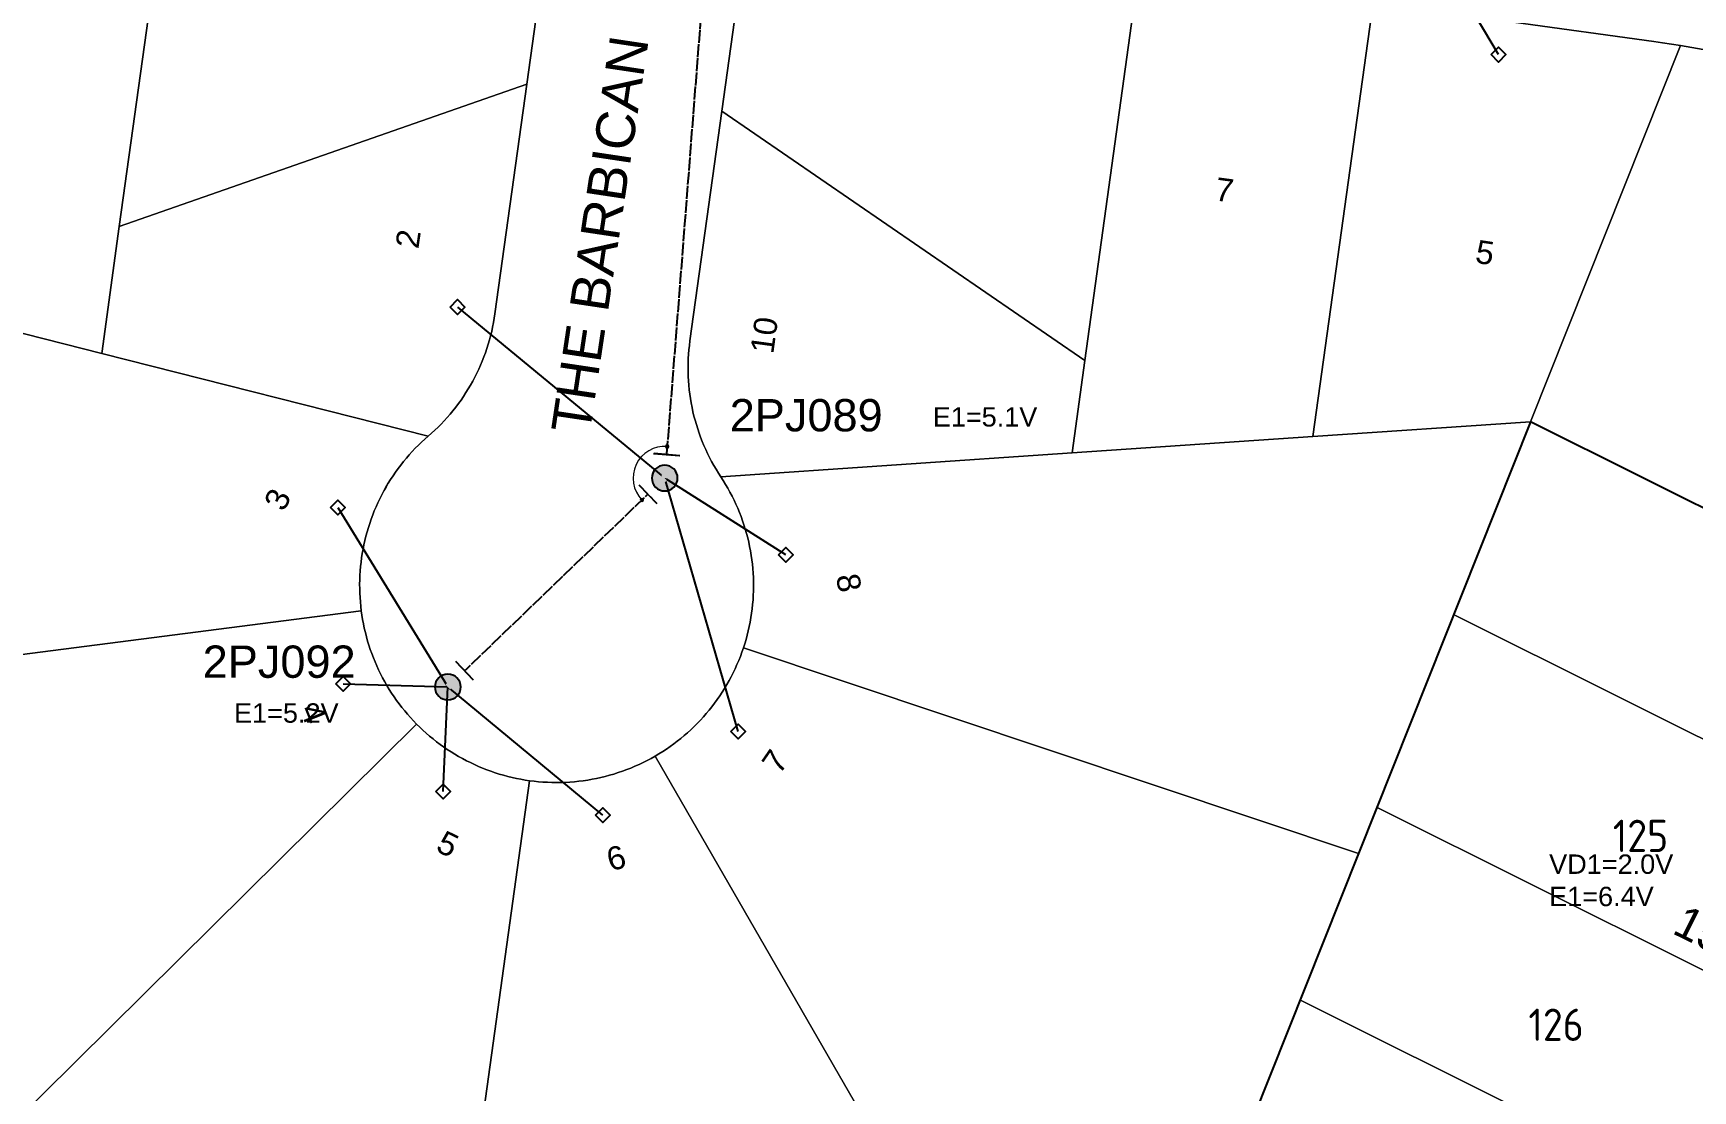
# Model space of a CAD drawing. Header units: metres. Extents: x 273044 to 274430, y 6094442 to 6095502.
# Drawn here: x 273590.3 to 273718.8, y 6095278.3 to 6095360.1 of the extents above; entities that cross this region are included whole.
import ezdxf
from ezdxf.enums import TextEntityAlignment as Align

# ---------------------------------------------------------------- set-up
doc = ezdxf.new("R2010")
doc.units = ezdxf.units.M
doc.linetypes.add('Cable Exist OH', pattern=[1, 1, 0])
doc.layers.get('0').update_dxf_attribs({"color": 6})
doc.layers.add('_User Notes', color=7, linetype='Continuous', plot=False)
for name, color, linetype, lineweight in [('Cadastre Developer_SP_NEW', 2, 'Continuous', 5), ('Cadastre Land Parcels_SP_EXT', 9, 'Continuous', 5), ('Cadastre Roads_SP_EXT', 9, 'Continuous', 5)]:
    doc.layers.add(name, color=color, linetype=linetype, lineweight=lineweight)
for name, color, linetype in [('Equip_LV_NEW', 2, 'Continuous'), ('Mains_LV_EXT', 7, 'Continuous'), ('Mains_LV_NEW_Hardwired', 2, 'Continuous'), ('Mains_SL_EXT', 7, 'Continuous'), ('Notes_LV_MISC', 7, 'Continuous'), ('Notes_SP_MISC', 7, 'Continuous'), ('Services_SP_EXT', 7, 'Continuous'), ('SupportsOH_SP_TR_HV_LV_SL_EXT', 7, 'Continuous')]:
    doc.layers.add(name, color=color, linetype=linetype)
doc.styles.add('iecARIAL', font='arial.ttf', dxfattribs={"height": 2})
doc.styles.add('LotNum', font='isocp.shx', dxfattribs={"height": 1.8})
doc.styles.add('POLE_LABEL', font='arial.ttf')
doc.styles.get("Standard").update_dxf_attribs({"font": 'arial.ttf'})
doc.linetypes.add('IE Trench HV', pattern='A,7,-0.2,["/",Standard,S=3,R=0,X=0.6,Y=-1.4],-2.5', length=9.7)

# ---------------------------------------------------------------- blocks, each defined once
blk = doc.blocks.new('CCP_EXT')
at = {"flags": 9}
for tag, p in [('STATE', (0, -1.8)), ('LEGEND', (0, -1.4)), ('LIFE_SUPPORT', (0, -1.6)), ('NOTES', (0, -2))]:
    blk.add_attdef(tag, text='', height=0.2, dxfattribs=at).set_placement(p, align=Align.MIDDLE_LEFT)
blk.add_wipeout([(0, 0.57), (0.57, 0), (0, -0.57), (-0.57, 0)])
blk.add_lwpolyline([(-0.57, 0), (0, 0.57), (0.57, 0), (0, -0.57), (-0.57, 0)])
at = {"flags": 1}
blk.add_attdef('Z', (0, 0), '', height=0.2, dxfattribs=at)
at = {"flags": 9}
for tag, p in [('CCP_TYPE', (0, 0)), ('CONSTRUCTED_VOLTAGE', (0, -0.2)), ('OPERATING_VOLTAGE', (0, -0.6)), ('ORIENTATION', (0, -0.8)), ('OWNED_BY', (0, -1)), ('NO_PHASES', (0, -0.4)), ('USAGE', (0, -1.2))]:
    blk.add_attdef(tag, text='', height=0.2, dxfattribs=at).set_placement(p, align=Align.MIDDLE_LEFT)
blk = doc.blocks.new('POLE_EXT')
blk.add_hatch(color=256).paths.add_polyline_path([(-1, 0, 1), (1, 0, 1)])
blk.add_lwpolyline([(-1, 0, 1), (1, 0, 1)], format="xyb", close=True)
for tag, height, flags, p in [('pNumber', 2.5, 8, (-17.84, 2.07)), ('OWNED_BY', 0.2, 9, (1.35, -0.4)), ('SPECIAL_USE', 0.2, 9, (1.35, -0.8)), ('STATE', 0.2, 9, (1.35, -1)), ('PARENT', 0.2, 9, (1.35, -0.6)), ('USAGE', 0.2, 9, (1.35, -1.2)), ('cLV', 0.2, 9, (1.35, -1.4)), ('hDepth', 0.2, 9, (1.35, -1.6)), ('hDia', 0.2, 9, (1.35, -1.8)), ('cHV', 0.2, 9, (1.35, -2)), ('LBRACKET', 0.2, 9, (1.35, -2.2)), ('LExisting', 0.2, 9, (1.35, -2.4)), ('LANTNUMBER', 0.2, 9, (1.35, -2.6)), ('cLinedev', 0.2, 9, (1.35, -3.4)), ('pExisting', 0.2, 9, (1.35, -3.8)), ('LOther', 0.2, 9, (1.35, -2.8)), ('LRemove', 0.2, 9, (1.35, -3)), ('LEGEND', 0.2, 9, (1.35, -3.2)), ('LOCATION', 0.2, 9, (1.35, -3.6)), ('pFooting', 0.2, 9, (1.35, -4.4)), ('pNew', 0.2, 9, (1.35, -4.6)), ('pRelocate', 0.2, 9, (1.35, -5)), ('pRemove', 0.2, 9, (1.35, -5.2)), ('PFNUMBER', 0.2, 9, (1.35, -4)), ('NEWPFNUMBER', 0.2, 9, (1.35, -4.2)), ('pReplace', 0.2, 9, (1.35, -5.4)), ('pStay', 0.2, 9, (1.35, -5.6)), ('pType', 0.2, 9, (1.35, -5.8)), ('cspan', 0.2, 9, (1.35, -6)), ('STREETNAME', 0.2, 9, (1.35, -6.2)), ('SUBURB', 0.2, 9, (1.35, -6.4)), ('OPERATED_BY', 0.2, 9, (1.36, -7.01)), ('NOTES', 0.2, 9, (1.35, -6.6)), ('MAINTAINED_BY', 0.2, 9, (1.36, -6.81))]:
    blk.add_attdef(tag, text='', height=height, dxfattribs=dict(flags=flags)).set_placement(p, align=Align.MIDDLE_LEFT)
at = {"style": 'POLE_LABEL'}
for tag, height, flags, p in [('ASSET_NUM', 2.5, 8, (2, 2)), ('STRUCTURE_PLANT_NUMBER', 0.2, 9, (1.35, 0.03)), ('STREET_CODE', 0.2, 9, (1.35, -0.2))]:
    blk.add_attdef(tag, text='', height=height, dxfattribs=dict(at, flags=flags)).set_placement(p, align=Align.MIDDLE_LEFT)
at = {"flags": 1}
blk.add_attdef('Z', (1.35, -7.33), '', height=0.2, dxfattribs=at)
blk = doc.blocks.new('End Shackle_EXT')
at = {"flags": 9}
for tag, p in [('OWNED_BY', (0, -1)), ('STATE', (0, -1.2)), ('USAGE', (0, -1.4)), ('NOTES', (0, -1.6))]:
    blk.add_attdef(tag, text='', height=0.2, dxfattribs=at).set_placement(p, align=Align.MIDDLE_LEFT)
blk.add_wipeout([(0, 0.25), (1.81, 0.25), (1.82, -0.25), (0, -0.25)])
blk.add_line((1.81, -1), (1.81, 1))
at = {"flags": 1}
blk.add_attdef('Z', (0, 0), '', height=0.2, dxfattribs=at)
at = {"flags": 9}
for tag, p in [('CONNECTOR_TYPE', (0, 0)), ('CONSTRUCTED_VOLTAGE', (0, -0.2)), ('OPERATING_VOLTAGE', (0, -0.6)), ('ORIENTATION', (0, -0.8)), ('NO_PHASES', (0, -0.4))]:
    blk.add_attdef(tag, text='', height=0.2, dxfattribs=at).set_placement(p, align=Align.MIDDLE_LEFT)
blk = doc.blocks.new('*U39')
for tag, flags, p in [('SUBURB', 9, (1.5, 0.2)), ('STREETNAME', 9, (1.5, 0)), ('Z', 1, (1.5, -0.6)), ('LOCATION', 9, (1.5, -0.2)), ('NOTES', 9, (1.5, -0.4))]:
    blk.add_attdef(tag, text='', height=0.2, dxfattribs=dict(flags=flags)).set_placement(p, align=Align.MIDDLE_LEFT)
blk.add_wipeout([(-2.47, 3), (2.47, 3), (2.47, 1.02), (-2.47, 1.02)])
at = {"lineweight": -3}
blk.add_lwpolyline([(-2.47, 3), (2.47, 3), (2.47, 1.02), (-2.47, 1.02)], close=True, dxfattribs=at)
for tag, height, flags, p in [('ASSET_NUM', 2.5, 8, (2, 4)), ('STREET_CODE', 0.2, 9, (1.5, 2)), ('OWNED_BY', 0.2, 9, (1.5, 1.8)), ('OPERATED_BY', 0.2, 9, (1.5, 1.6)), ('STATE', 0.2, 9, (1.5, 1.2)), ('MAINTAINED_BY', 0.2, 9, (1.5, 1.4)), ('SUPPORT_TYPE', 0.2, 9, (1.5, 1)), ('USAGE', 0.2, 9, (1.5, 0.8)), ('LEGEND', 0.2, 9, (1.5, 0.6)), ('PARENT', 0.2, 9, (1.5, 0.4))]:
    blk.add_attdef(tag, text='', height=height, dxfattribs=dict(flags=flags)).set_placement(p, align=Align.MIDDLE_LEFT)
blk = doc.blocks.new('LV_End Shackle_NEW')
for tag, flags, p in [('CONNECTOR_TYPE', 9, (1.5, 0)), ('CONSTRUCTED_VOLTAGE', 9, (1.5, -0.2)), ('OPERATING_VOLTAGE', 9, (1.5, -0.6)), ('ORIENTATION', 9, (1.5, -0.8)), ('OWNED_BY', 9, (1.5, -1)), ('OPERATED_BY', 9, (1.5, -1.2)), ('NO_PHASES', 9, (1.5, -0.4)), ('STATE', 9, (1.5, -1.6)), ('Z', 1, (1.5, -2.2)), ('MAINTAINED_BY', 9, (1.5, -1.4)), ('USAGE', 9, (1.5, -1.8)), ('NOTES', 9, (1.5, -2))]:
    blk.add_attdef(tag, text='', height=0.2, dxfattribs=dict(flags=flags)).set_placement(p, align=Align.MIDDLE_LEFT)
blk.add_wipeout([(-0.25, 0), (-0.25, 1.81), (0.25, 1.82), (0.25, 0)])
blk.add_line((1, 1.81), (-1, 1.81))
blk = doc.blocks.new('BOND POINT')
blk.add_hatch(color=256).paths.add_polyline_path([(-1, 0, 1), (1, 0, 1)])
blk.add_lwpolyline([(-1, 0, 1), (1, 0, 1)], format="xyb", close=True)

msp = doc.modelspace()

# ---------------------------------------------------------------- linework, layer by layer
at = {"layer": '_User Notes', "color": 1, "linetype": 'Continuous'}
msp.add_lwpolyline([(273723.4287, 6095321.48363), (273706.24253, 6095330.05781), (273692.9187, 6095296.64008), (273675.08261, 6095251.9046)], dxfattribs=at)
at = {"layer": 'Cadastre Developer_SP_NEW', "color": 2}
for points in [[(273700.32009, 6095315.1266), (273706.26473, 6095330.04588), (273745.26479, 6095310.587), (273738.12146, 6095296.27013)], [(273694.37544, 6095300.20733), (273700.32009, 6095315.1266), (273738.12146, 6095296.27013), (273730.98084, 6095281.95191)], [(273688.4308, 6095285.28805), (273694.37544, 6095300.20733), (273730.97467, 6095281.94633), (273723.8348, 6095267.63639)], [(273682.48616, 6095270.36877), (273688.4308, 6095285.28805), (273723.82961, 6095267.626), (273716.68476, 6095253.30607)]]:
    msp.add_lwpolyline(points, close=True, dxfattribs=at)
at = {"layer": 'Cadastre Land Parcels_SP_EXT', "linetype": 'Continuous'}
for points in [[(273596.99619, 6095345.16375), (273601.18439, 6095375.36326), (273584.57327, 6095377.66494), (273579.28091, 6095339.49218), (273595.63542, 6095335.34823), (273596.99619, 6095345.16375)], [(273628.53279, 6095356.18315), (273630.2074, 6095368.26229), (273627.60653, 6095371.70063), (273601.18439, 6095375.36326), (273596.99619, 6095345.16375), (273628.53279, 6095356.18315)], [(273675.92562, 6095365.00202), (273648.74682, 6095368.7702), (273645.3098, 6095366.23611), (273645.30742, 6095366.16836), (273643.6329, 6095354.0902), (273671.73963, 6095334.80163), (273675.92562, 6095365.00202)], [(273689.3914, 6095328.91381), (273694.04865, 6095362.49028), (273675.92562, 6095365.00202), (273671.73963, 6095334.80163), (273670.74871, 6095327.64721), (273689.3914, 6095328.91381)], [(273706.24253, 6095330.05781), (273717.84952, 6095359.16968), (273717.15964, 6095359.27674), (273716.46897, 6095359.37982), (273715.77768, 6095359.47796), (273694.04865, 6095362.49028), (273689.3914, 6095328.91381), (273706.24253, 6095330.05781)], [(273621.16726, 6095329.16963), (273621.42095, 6095329.40291), (273621.66881, 6095329.64097), (273621.91164, 6095329.88592), (273622.14934, 6095330.13563), (273622.38051, 6095330.39021), (273622.60655, 6095330.65061), (273622.82597, 6095330.91579), (273623.03956, 6095331.18582), (273623.24732, 6095331.46168), (273623.44845, 6095331.74037), (273623.64287, 6095332.02489), (273623.83155, 6095332.31321), (273624.01272, 6095332.60629), (273624.18806, 6095332.9023), (273624.35607, 6095333.20298), (273624.51736, 6095333.50755), (273624.67203, 6095333.81495), (273624.82008, 6095334.12615), (273624.95991, 6095334.44105), (273625.09312, 6095334.75887), (273625.21979, 6095335.07943), (273625.33815, 6095335.40282), (273625.44918, 6095335.72806), (273625.55359, 6095336.05701), (273625.6497, 6095336.38781), (273625.73936, 6095336.72039), (273625.82071, 6095337.05481), (273625.89473, 6095337.39101), (273625.96045, 6095337.72897), (273626.01893, 6095338.06878), (273626.0699, 6095338.40939), (273628.53279, 6095356.18315), (273596.99619, 6095345.16375), (273595.63542, 6095335.34823), (273620.90853, 6095328.94226), (273621.16726, 6095329.16963)], [(273670.74871, 6095327.64721), (273671.73963, 6095334.80163), (273643.6329, 6095354.0902), (273641.16753, 6095336.31538), (273641.1239, 6095335.97398), (273641.08839, 6095335.6308), (273641.0603, 6095335.28781), (273641.03954, 6095334.94402), (273641.02691, 6095334.6004), (273641.02249, 6095334.25599), (273641.02541, 6095333.91079), (273641.03654, 6095333.56674), (273641.05491, 6095333.22294), (273641.0807, 6095332.87924), (273641.11542, 6095332.53687), (273641.15667, 6095332.19458), (273641.20684, 6095331.85458), (273641.26346, 6095331.51468), (273641.32909, 6095331.17601), (273641.40117, 6095330.83947), (273641.48138, 6095330.50522), (273641.56892, 6095330.17202), (273641.66458, 6095329.84113), (273641.76669, 6095329.51227), (273641.87693, 6095329.1857), (273641.99441, 6095328.86126), (273642.11914, 6095328.54105), (273642.2512, 6095328.22297), (273642.3897, 6095327.907), (273642.53625, 6095327.59527), (273642.68924, 6095327.28664), (273642.84956, 6095326.98216), (273643.01625, 6095326.68085), (273643.19017, 6095326.3837), (273643.37055, 6095326.08973), (273643.55737, 6095325.80088), (273670.74871, 6095327.64721)], [(273706.24253, 6095330.05781), (273689.3914, 6095328.91381), (273670.74871, 6095327.64721), (273643.55737, 6095325.80088), (273643.74508, 6095325.51009), (273643.92625, 6095325.21612), (273644.10026, 6095324.91694), (273644.26783, 6095324.61467), (273644.42895, 6095324.30833), (273644.58203, 6095323.99872), (273644.72857, 6095323.68497), (273644.86796, 6095323.369), (273645.00002, 6095323.04897), (273645.12483, 6095322.72673), (273645.24311, 6095322.40132), (273645.35256, 6095322.07369), (273645.45555, 6095321.74288), (273645.55042, 6095321.41093), (273645.63796, 6095321.0758), (273645.71825, 6095320.73951), (273645.79033, 6095320.40102), (273645.85517, 6095320.06138), (273645.91188, 6095319.72051), (273645.96134, 6095319.3784), (273646.0026, 6095319.03514), (273646.03572, 6095318.69073), (273646.06142, 6095318.34605), (273646.07997, 6095318.00023), (273646.08943, 6095317.65423), (273646.09234, 6095317.30903), (273646.08633, 6095316.96259), (273646.073, 6095316.61791), (273646.05144, 6095316.27209), (273646.02256, 6095315.92812), (273645.98546, 6095315.58389), (273645.94103, 6095315.24046), (273645.88838, 6095314.89887), (273645.82761, 6095314.558), (273645.76021, 6095314.21898), (273645.6846, 6095313.88172), (273645.60077, 6095313.54632), (273645.51041, 6095313.21269), (273645.41183, 6095312.88083), (273645.30574, 6095312.55179), (273692.9187, 6095296.64008), (273706.24253, 6095330.05781)]]:
    msp.add_lwpolyline(points, close=True, dxfattribs=at)
for points in [[(273719.6084, 6095358.8735), (273718.72967, 6095359.02561), (273717.84952, 6095359.16968), (273706.24253, 6095330.05781), (273723.4287, 6095321.48363)], [(273572.20493, 6095309.82522), (273615.72694, 6095315.43373), (273615.72694, 6095315.43373), (273615.68658, 6095315.77407), (273615.65354, 6095316.11548), (273615.62863, 6095316.45724), (273615.61114, 6095316.79908), (273615.60169, 6095317.14208), (273615.59966, 6095317.48437), (273615.60575, 6095317.82683), (273615.61918, 6095318.16948), (273615.63994, 6095318.51124), (273615.66891, 6095318.85335), (273615.7053, 6095319.19352), (273615.74982, 6095319.53395), (273615.80167, 6095319.87262), (273615.86094, 6095320.20943), (273615.92843, 6095320.54545), (273616.00325, 6095320.88067), (273616.08557, 6095321.21307), (273616.17514, 6095321.54369), (273616.27222, 6095321.87247), (273616.37663, 6095322.1985), (273616.48855, 6095322.52277), (273616.6078, 6095322.84413), (273616.73447, 6095323.16274), (273616.86767, 6095323.47853), (273617.00838, 6095323.79052), (273617.15572, 6095324.09969), (273617.31048, 6095324.40611), (273617.47187, 6095324.70865), (273617.63979, 6095325.00642), (273617.81442, 6095325.30136), (273617.99568, 6095325.59251), (273618.18356, 6095325.87879), (273618.37807, 6095326.16128), (273618.5792, 6095326.439), (273618.78537, 6095326.71186), (273618.99896, 6095326.98092), (273619.21767, 6095327.24406), (273619.44213, 6095327.50244), (273619.67329, 6095327.75604), (273619.9094, 6095328.00478), (273620.15144, 6095328.24761), (273620.3985, 6095328.48469), (273620.6506, 6095328.71586), (273620.90853, 6095328.94226), (273595.63542, 6095335.34823), (273579.28091, 6095339.49218)], [(273583.08981, 6095270.15284), (273620.00657, 6095306.66424), (273620.00657, 6095306.66424), (273619.7686, 6095306.90998), (273619.5354, 6095307.16191), (273619.30857, 6095307.41887), (273619.08818, 6095307.68007), (273618.87256, 6095307.9463), (273618.66338, 6095308.21766), (273618.46057, 6095308.49414), (273618.26421, 6095308.7738), (273618.07421, 6095309.05965), (273617.88986, 6095309.34849), (273617.71275, 6095309.64158), (273617.54209, 6095309.93785), (273617.37779, 6095310.23924), (273617.22082, 6095310.54372), (273617.0711, 6095310.85138), (273616.92783, 6095311.16223), (273616.791, 6095311.47625), (273616.66221, 6095311.79345), (273616.53987, 6095312.11375), (273616.42574, 6095312.43625), (273616.31798, 6095312.76193), (273616.21834, 6095313.08982), (273616.12524, 6095313.41877), (273616.04017, 6095313.75099), (273615.96244, 6095314.08445), (273615.89195, 6095314.41993), (273615.82967, 6095314.75675), (273615.77464, 6095315.09462), (273615.72694, 6095315.43373), (273572.20493, 6095309.82522)], [(273675.08231, 6095251.90385), (273692.9187, 6095296.64008), (273692.9187, 6095296.64008), (273645.30574, 6095312.55179), (273645.1932, 6095312.22557), (273645.07236, 6095311.90113), (273644.9449, 6095311.58057), (273644.8101, 6095311.26275), (273644.6686, 6095310.94776), (273644.51976, 6095310.63656), (273644.36341, 6095310.3281), (273644.20043, 6095310.02353), (273644.03013, 6095309.72276), (273643.85311, 6095309.4257), (273643.67026, 6095309.13358), (273643.47999, 6095308.84517), (273643.2831, 6095308.56065), (273643.08038, 6095308.2809), (273642.87094, 6095308.00699), (273642.65567, 6095307.73695), (273642.43387, 6095307.47169), (273642.20694, 6095307.2112), (273641.97339, 6095306.95662), (273641.73401, 6095306.70779), (273641.48951, 6095306.4639), (273641.23926, 6095306.22576), (273640.98389, 6095305.99344), (273640.72357, 6095305.76599), (273640.45725, 6095305.54542), (273640.18678, 6095305.33166), (273639.91127, 6095305.12275), (273639.63152, 6095304.92073), (273639.34664, 6095304.72552), (273639.05762, 6095304.53613), (273638.76427, 6095304.35364), (273638.46667, 6095304.17803), (273668.08186, 6095252.86261)], [(273622.76864, 6095259.06347), (273628.753, 6095302.2825), (273628.753, 6095302.2825), (273628.41301, 6095302.33373), (273628.07531, 6095302.39195), (273627.73824, 6095302.45811), (273627.40257, 6095302.53222), (273627.06921, 6095302.61348), (273626.73725, 6095302.70164), (273626.40751, 6095302.79783), (273626.08006, 6095302.90207), (273625.7549, 6095303.01231), (273625.43284, 6095303.13058), (273625.11299, 6095303.2569), (273624.79632, 6095303.38931), (273624.48265, 6095303.5287), (273624.17207, 6095303.67613), (273623.86547, 6095303.82965), (273623.56187, 6095303.99015), (273623.26225, 6095304.1578), (273622.96562, 6095304.33244), (273622.67386, 6095304.51317), (273622.38599, 6095304.69999), (273622.10279, 6095304.89388), (273621.82357, 6095305.09386), (273621.54903, 6095305.30092), (273621.27927, 6095305.51309), (273621.01506, 6095305.73233), (273620.75475, 6095305.95661), (273620.50008, 6095306.18707), (273620.2509, 6095306.42256), (273620.00657, 6095306.66424), (273583.08981, 6095270.15284)], [(273668.08186, 6095252.86261), (273638.46667, 6095304.17803), (273638.46667, 6095304.17803), (273638.16325, 6095304.00826), (273637.85727, 6095303.84431), (273637.54616, 6095303.68823), (273637.2324, 6095303.53903), (273636.9152, 6095303.39682), (273636.59455, 6095303.26238), (273636.27134, 6095303.13482), (273635.9454, 6095303.01522), (273635.616, 6095302.90251), (273635.28485, 6095302.79766), (273634.95104, 6095302.70076), (273634.61537, 6095302.61075), (273634.27794, 6095302.5286), (273633.93866, 6095302.4544), (273633.59752, 6095302.38815), (273633.25461, 6095302.32879), (273632.91064, 6095302.27835), (273632.5657, 6095302.23489), (273632.2205, 6095302.20035), (273631.87353, 6095302.17279), (273631.52629, 6095302.15309), (273631.17897, 6095302.14143), (273630.83217, 6095302.13764), (273630.48441, 6095302.14188), (273630.13717, 6095302.15407), (273629.78985, 6095302.17421), (273629.44385, 6095302.20238), (273629.09776, 6095302.23842), (273628.753, 6095302.2825), (273622.76864, 6095259.06347)]]:
    msp.add_lwpolyline(points, dxfattribs=at)

# ---------------------------------------------------------------- texts
at = {"layer": 'Cadastre Developer_SP_NEW', "color": 2, "style": 'LotNum'}
for s, p in [('125', (273712.60702, 6095296.75974)), ('126', (273706.07458, 6095282.14207))]:
    msp.add_text(s, height=2.5, dxfattribs=at).set_placement(p)
at = {"layer": 'Cadastre Land Parcels_SP_EXT'}
for s, rotation, p in [('7', 352.316986, (273681.7328, 6095347.20323)), ('2', 81.553139, (273620.1396, 6095343.39005)), ('5', 351.305725, (273701.88797, 6095342.37486)), ('10', 82.241692, (273647.61719, 6095335.2592)), ('3', 64.305756, (273609.74559, 6095323.03719)), ('8', 279.962219, (273652.46803, 6095318.12865)), ('4', 291.644318, (273610.93605, 6095307.79295)), ('7', 55.251846, (273648.10128, 6095302.68732)), ('5', 333.720459, (273621.40103, 6095296.88498)), ('6', 15.794111, (273635.02693, 6095295.25064))]:
    msp.add_text(s, height=1.8, rotation=rotation, dxfattribs=at).set_placement(p)
at = {"layer": 'Cadastre Roads_SP_EXT'}
msp.add_text('THE BARBICAN', height=3, rotation=81.467369, dxfattribs=at).set_placement((273633.389, 6095329.0151))
at = {"layer": 'Notes_LV_MISC'}
msp.add_text('THE BARBICAN', height=3, rotation=81.467369, dxfattribs=at).set_placement((273633.389, 6095329.0151))
at = {"layer": 'Notes_LV_MISC', "linetype": 'IE Trench HV', "lineweight": 0, "char_height": 1.5, "attachment_point": 1, "style": 'iecARIAL'}
for s, width, insert in [('E1=5.1V', 6.0360412, (273659.96533, 6095331.18785)), ('E1=5.2V', 6.0360412, (273605.87441, 6095308.26851)), ('VD1=2.0V\\PE1=6.4V', 6.5864056, (273707.68122, 6095296.57088))]:
    msp.add_mtext_dynamic_manual_height_columns(s, width=width, gutter_width=10, heights=[0], dxfattribs=dict(at, insert=insert))
at = {"layer": 'Notes_SP_MISC'}
msp.add_text('THE BARBICAN', height=3, rotation=81.467369, dxfattribs=at).set_placement((273633.389, 6095329.0151))

# ---------------------------------------------------------------- next in the draw order: block references
at = {"layer": 'Equip_LV_NEW'}
ref = msp.add_blockref('*U39', (273730.97813, 6095281.95326), dxfattribs=dict(at, rotation=243.484023602137))
ref.add_attrib('ASSET_NUM', '150897A', dxfattribs={"layer": '0', "height": 2.5, "rotation": 333.484}).set_placement((273717.67061, 6095291.63185), align=Align.MIDDLE_LEFT)
at = {"layer": 'Services_SP_EXT'}
for p in [(273703.76696, 6095358.47172), (273623.18332, 6095338.94098), (273613.91158, 6095323.4152), (273648.58176, 6095319.7587), (273614.33025, 6095309.76726), (273644.8986, 6095306.09282), (273622.06415, 6095301.43535), (273634.43026, 6095299.61067)]:
    msp.add_blockref('CCP_EXT', p, dxfattribs=at)

# ---------------------------------------------------------------- next in the draw order: linework, layer by layer
at = {"layer": 'Cadastre Roads_SP_EXT', "linetype": 'Continuous'}
for points in [[(273719.66733, 6095374.22764), (273718.76775, 6095374.39913), (273717.8688, 6095374.57654), (273648.53148, 6095384.18614), (273648.74677, 6095368.77017), (273675.9256, 6095365.00199), (273694.04859, 6095362.49031), (273715.77772, 6095359.47793), (273716.46898, 6095359.37982), (273717.15962, 6095359.27677), (273717.84946, 6095359.16966), (273718.72969, 6095359.02554), (273719.60843, 6095358.87348)], [(273630.20733, 6095368.26232), (273628.53279, 6095356.18316), (273626.06995, 6095338.40933), (273626.0189, 6095338.06873), (273625.96053, 6095337.72902), (273625.89466, 6095337.39099), (273625.82075, 6095337.05481), (273625.73933, 6095336.72039), (273625.6497, 6095336.38783), (273625.55353, 6095336.05704), (273625.44916, 6095335.72801), (273625.33816, 6095335.40287), (273625.21983, 6095335.0795), (273625.0932, 6095334.75886), (273624.95994, 6095334.44113), (273624.82015, 6095334.12615), (273624.67207, 6095333.81496), (273624.51735, 6095333.50757), (273624.35602, 6095333.203), (273624.18806, 6095332.90232), (273624.01269, 6095332.60632), (273623.83148, 6095332.31323), (273623.64286, 6095332.02491), (273623.44841, 6095331.74039), (273623.24725, 6095331.4617), (273623.03956, 6095331.18583), (273622.82595, 6095330.91579), (273622.60659, 6095330.65061), (273622.38044, 6095330.3902), (273622.14935, 6095330.13561), (273621.91163, 6095329.88588), (273621.66879, 6095329.64101), (273621.421, 6095329.40294), (273621.1673, 6095329.16963), (273620.90856, 6095328.94225), (273620.65062, 6095328.71592), (273620.39851, 6095328.48465), (273620.15143, 6095328.24763), (273619.90938, 6095328.0047), (273619.67325, 6095327.75604), (273619.44216, 6095327.50242), (273619.2176, 6095327.24404), (273618.99895, 6095326.98089), (273618.78534, 6095326.71182), (273618.57923, 6095326.43896), (273618.37807, 6095326.16132), (273618.18354, 6095325.87883), (273617.99562, 6095325.59246), (273617.81442, 6095325.3014), (273617.63984, 6095325.00646), (273617.47179, 6095324.70869), (273617.31046, 6095324.40607), (273617.15575, 6095324.09974), (273617.00845, 6095323.79058), (273616.86769, 6095323.47851), (273616.73444, 6095323.16272), (273616.60781, 6095322.84412), (273616.48851, 6095322.52277), (273616.37671, 6095322.19851), (273616.27225, 6095321.87249), (273616.1752, 6095321.54373), (273616.08557, 6095321.21311), (273616.00327, 6095320.88064), (273615.92847, 6095320.54543), (273615.86101, 6095320.20943), (273615.80167, 6095319.87263), (273615.74983, 6095319.53398), (273615.70524, 6095319.19356), (273615.66894, 6095318.85332), (273615.63998, 6095318.51131), (273615.61914, 6095318.16948), (273615.60571, 6095317.82685), (273615.59962, 6095317.4844), (273615.60165, 6095317.14213), (273615.6111, 6095316.79906), (273615.62867, 6095316.45723), (273615.65358, 6095316.11548), (273615.6866, 6095315.77409), (273615.72696, 6095315.43376), (273615.77464, 6095315.09467), (273615.82966, 6095314.75672), (273615.892, 6095314.41993), (273615.96238, 6095314.08436), (273616.04018, 6095313.75101), (273616.12522, 6095313.4188), (273616.21838, 6095313.08978), (273616.31799, 6095312.7619), (273616.42572, 6095312.43631), (273616.5399, 6095312.11373), (273616.6622, 6095311.79345), (273616.79095, 6095311.47625), (273616.92783, 6095311.16224), (273617.07106, 6095310.8514), (273617.22083, 6095310.54374), (273617.37783, 6095310.23918), (273617.54208, 6095309.93788), (273617.71269, 6095309.64161), (273617.88983, 6095309.34853), (273618.07421, 6095309.05959), (273618.26416, 6095308.77383), (273618.46055, 6095308.49417), (273618.66339, 6095308.21768), (273618.87259, 6095307.94632), (273619.08823, 6095307.68008), (273619.30855, 6095307.41887), (273619.53541, 6095307.1619), (273619.76862, 6095306.91005), (273620.00652, 6095306.66421), (273620.25095, 6095306.4226), (273620.50006, 6095306.18709), (273620.75473, 6095305.95661), (273621.01506, 6095305.73232), (273621.27927, 6095305.51305), (273621.54904, 6095305.30094), (273621.8235, 6095305.09387), (273622.10281, 6095304.89385), (273622.38592, 6095304.70002), (273622.67388, 6095304.51317), (273622.96565, 6095304.33241), (273623.26226, 6095304.15783), (273623.56189, 6095303.99013), (273623.86548, 6095303.82959), (273624.17208, 6095303.67612), (273624.48265, 6095303.52865), (273624.79631, 6095303.3893), (273625.11306, 6095303.25693), (273625.43282, 6095303.13065), (273625.75496, 6095303.01232), (273626.0801, 6095302.90203), (273626.40754, 6095302.79783), (273626.73718, 6095302.70166), (273627.06912, 6095302.61345), (273627.40257, 6095302.53229), (273627.73822, 6095302.45812), (273628.07537, 6095302.39189), (273628.41305, 6095302.33369), (273628.75303, 6095302.28257), (273629.09777, 6095302.23841), (273629.44384, 6095302.20238), (273629.78983, 6095302.17421), (273630.13722, 6095302.15408), (273630.48435, 6095302.14189), (273630.83219, 6095302.13766), (273631.17896, 6095302.14136), (273631.52636, 6095302.15311), (273631.52636, 6095302.15311), (273631.87349, 6095302.1728), (273632.22053, 6095302.20035), (273632.56572, 6095302.23488), (273632.91064, 6095302.27841), (273633.25459, 6095302.32884), (273633.59757, 6095302.38818), (273633.93869, 6095302.45441), (273634.27796, 6095302.52859), (273634.61538, 6095302.61071), (273634.95103, 6095302.70069), (273635.28483, 6095302.79765), (273635.61606, 6095302.90247), (273635.94535, 6095303.01524), (273636.27129, 6095303.13489), (273636.59458, 6095303.26241), (273636.91522, 6095303.39681), (273637.23241, 6095303.53907), (273637.54616, 6095303.68822), (273637.85726, 6095303.84434), (273638.16324, 6095304.00824), (273638.46675, 6095304.17805), (273638.76425, 6095304.35369), (273639.0576, 6095304.53613), (273639.34663, 6095304.72546), (273639.6315, 6095304.9207), (273639.91125, 6095305.12274), (273640.18677, 6095305.33167), (273640.45725, 6095305.54537), (273640.72349, 6095305.76605), (273640.9839, 6095305.99344), (273641.23919, 6095306.22577), (273641.48954, 6095306.46384), (273641.73397, 6095306.70783), (273641.97337, 6095306.95659), (273642.20694, 6095307.21126), (273642.43388, 6095307.47168), (273642.65571, 6095307.73695), (273642.87091, 6095308.00699), (273643.08037, 6095308.28091), (273643.28312, 6095308.56066), (273643.47995, 6095308.84518), (273643.67025, 6095309.13359), (273643.85313, 6095309.42571), (273644.0301, 6095309.72268), (273644.20044, 6095310.02354), (273644.36336, 6095310.3281), (273644.51975, 6095310.63655), (273644.66864, 6095310.94774), (273644.8101, 6095311.26273), (273644.94495, 6095311.58054), (273645.07237, 6095311.90118), (273645.19317, 6095312.22562), (273645.30576, 6095312.55182), (273645.41182, 6095312.88084), (273645.51037, 6095313.2127), (273645.60079, 6095313.54632), (273645.68459, 6095313.88179), (273645.76018, 6095314.21903), (273645.82756, 6095314.55804), (273645.8884, 6095314.89881), (273645.94103, 6095315.24046), (273645.98545, 6095315.58388), (273646.02254, 6095315.9281), (273646.0515, 6095316.27214), (273646.07296, 6095316.61794), (273646.08639, 6095316.9626), (273646.09239, 6095317.30902), (273646.08948, 6095317.65421), (273646.07994, 6095318.00028), (273646.06148, 6095318.34609), (273646.0357, 6095318.69074), (273646.00258, 6095319.03514), (273645.96126, 6095319.37838), (273645.91189, 6095319.72048), (273645.8552, 6095320.06134), (273645.79038, 6095320.40105), (273645.71824, 6095320.73953), (273645.63797, 6095321.07579), (273645.55037, 6095321.411), (273645.45553, 6095321.74294), (273645.35256, 6095322.07365), (273645.24315, 6095322.40126), (273645.12482, 6095322.72667), (273645.00005, 6095323.04899), (273644.86794, 6095323.36901), (273644.7286, 6095323.68496), (273644.58201, 6095323.99871), (273644.42897, 6095324.30831), (273644.26782, 6095324.61474), (273644.1003, 6095324.91701), (273643.92625, 6095325.2161), (273643.74505, 6095325.51007), (273643.5574, 6095325.80086), (273643.37063, 6095326.08979), (273643.19022, 6095326.38376), (273643.01626, 6095326.68091), (273642.84954, 6095326.98221), (273642.68926, 6095327.2866), (273642.53623, 6095327.59523), (273642.38964, 6095327.90704), (273642.25118, 6095328.22291), (273642.11916, 6095328.54099), (273641.99439, 6095328.86127), (273641.87685, 6095329.18571), (273641.76665, 6095329.51235), (273641.66456, 6095329.84111), (273641.56893, 6095330.17208), (273641.48142, 6095330.50517), (273641.40124, 6095330.8395), (273641.32909, 6095331.17603), (273641.26348, 6095331.51468), (273641.20679, 6095331.85457), (273641.15663, 6095332.19464), (273641.11539, 6095332.53682), (273641.08069, 6095332.87927), (273641.0549, 6095333.22296), (273641.03653, 6095333.56673), (273641.02541, 6095333.91077), (273641.02249, 6095334.25596), (273641.02691, 6095334.60035), (273641.03954, 6095334.94395), (273641.06029, 6095335.28781), (273641.08837, 6095335.63079), (273641.12387, 6095335.97403), (273641.16749, 6095336.31542), (273643.6329, 6095354.09022), (273645.30744, 6095366.16842)]]:
    msp.add_lwpolyline(points, dxfattribs=at)
at = {"layer": 'Services_SP_EXT'}
for points in [[(273703.76694, 6095358.47166), (273694.37591, 6095374.28644)], [(273623.18332, 6095338.94098), (273639.213, 6095325.70337)], [(273644.89859, 6095306.09286), (273639.213, 6095325.70337)], [(273648.58177, 6095319.75877), (273639.213, 6095325.70337)], [(273613.91158, 6095323.4152), (273622.42613, 6095309.53264)], [(273614.33026, 6095309.76731), (273622.42613, 6095309.53264)], [(273622.06411, 6095301.43535), (273622.42613, 6095309.53264)], [(273634.43022, 6095299.61071), (273622.42613, 6095309.53264)]]:
    msp.add_lwpolyline(points, dxfattribs=at)

# ---------------------------------------------------------------- next in the draw order: block references
at = {"layer": 'Mains_SL_EXT', "rotation": 84.5419043591022}
msp.add_blockref('End Shackle_EXT', (273639.21299, 6095325.70339), dxfattribs=at)

# ---------------------------------------------------------------- next in the draw order: linework, layer by layer
at = {"layer": 'Mains_LV_EXT', "linetype": 'Cable Exist OH'}
for points in [[(273643.56071, 6095381.217), (273639.21299, 6095325.70334)], [(273639.21299, 6095325.70334), (273622.42614, 6095309.5326)]]:
    msp.add_lwpolyline(points, dxfattribs=at)
at = {"layer": 'Mains_SL_EXT', "linetype": 'Cable Exist OH'}
msp.add_lwpolyline([(273643.56071, 6095381.217), (273639.21299, 6095325.70334)], dxfattribs=at)

# ---------------------------------------------------------------- next in the draw order: block references
at = {"layer": 'Equip_LV_NEW', "linetype": 'IE Trench HV', "lineweight": 0}
for p, rotation in [((273639.21299, 6095325.70334), 355.5218518638132), ((273622.42617, 6095309.53271), 313.9298401128922)]:
    msp.add_blockref('LV_End Shackle_NEW', p, dxfattribs=dict(at, rotation=rotation))

# ---------------------------------------------------------------- next in the draw order: block references
at = {"layer": 'Equip_LV_NEW', "linetype": 'IE Trench HV', "lineweight": 0, "rotation": 133.9298401128922}
msp.add_blockref('LV_End Shackle_NEW', (273639.21301, 6095325.70339), dxfattribs=at)
at = {"layer": 'Mains_LV_NEW_Hardwired', "linetype": 'IE Trench HV', "lineweight": 0, "xscale": 0.1, "yscale": 0.1, "zscale": 0.1}
msp.add_blockref('BOND POINT', (273639.4042, 6095328.14484), dxfattribs=at)
at = {"layer": 'SupportsOH_SP_TR_HV_LV_SL_EXT'}
ref = msp.add_blockref('POLE_EXT', (273622.42616, 6095309.53264), dxfattribs=at)
ref.add_attrib('ASSET_NUM', '2PJ092', dxfattribs={"layer": '0', "height": 2.5, "style": 'POLE_LABEL'}).set_placement((273615.29233, 6095312.74225), align=Align.TOP_RIGHT)

# ---------------------------------------------------------------- next in the draw order: linework, layer by layer
at = {"layer": 'Mains_LV_NEW_Hardwired', "linetype": 'Continuous', "lineweight": 0}
msp.add_arc((273639.213, 6095325.70342), 2.44889, 85.5218519, 223.9302201, dxfattribs=at)

# ---------------------------------------------------------------- next in the draw order: block references
at = {"layer": 'Mains_LV_NEW_Hardwired', "linetype": 'IE Trench HV', "lineweight": 0, "xscale": 0.1, "yscale": 0.1, "zscale": 0.1}
msp.add_blockref('BOND POINT', (273637.44934, 6095324.00442), dxfattribs=at)
at = {"layer": 'SupportsOH_SP_TR_HV_LV_SL_EXT'}
ref = msp.add_blockref('POLE_EXT', (273639.21301, 6095325.70339), dxfattribs=at)
ref.add_attrib('ASSET_NUM', '2PJ089', dxfattribs={"layer": '0', "height": 2.5, "style": 'POLE_LABEL'}).set_placement((273644.24489, 6095328.56566), align=Align.BOTTOM_LEFT)

doc.saveas('drawing.dxf')
